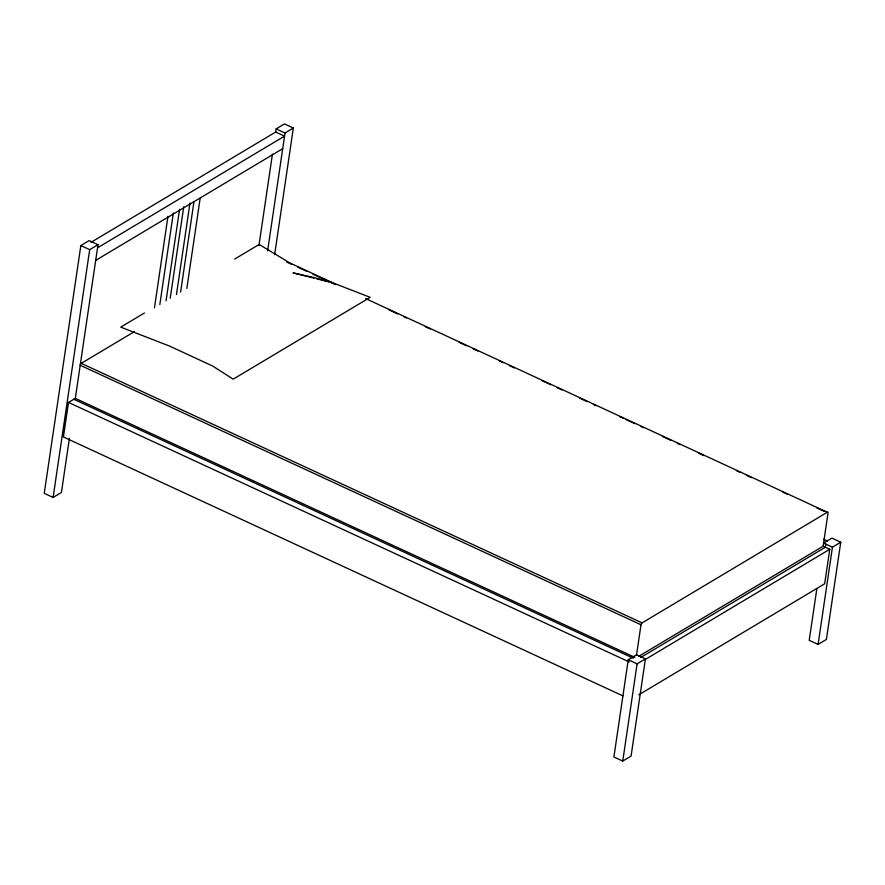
<?xml version="1.0" encoding="UTF-8"?>
<svg xmlns="http://www.w3.org/2000/svg" width="885" height="885" viewBox="0 0 885 885"><rect width="100%" height="100%" fill="white"/><g stroke="black" fill="none" stroke-linecap="round" stroke-linejoin="round"><path stroke-width="1.33" d="M622.952 695.898L63.41 436.947L68.51 402.443L75.313 398.383L98.003 244.691L89.153 240.598L80.845 245.554L44.25 493.343L53.1 497.447L61.419 492.48L69.417 438.296M53.1 497.447L89.695 249.659L98.003 244.691M154.444 307.869L167.973 216.316M159.831 304.517L173.349 212.964M166.059 300.789L179.589 209.247M170.219 298.311L183.737 206.758M176.458 294.583L189.976 203.041M180.606 292.105L193.926 201.924M186.846 288.388L200.165 198.196M258.929 245.61L272.436 154.134M91.055 242.313L275.7 132.031L276.164 128.889L284.483 123.933L293.333 128.026L274.638 254.648M267.624 250.82L285.025 132.993L293.333 128.026M628.261 659.734L613.902 756.974L622.752 761.067L631.071 756.111L645.419 658.871L636.569 654.778L628.261 659.734L637.111 663.839L645.419 658.871M636.569 654.778L641.005 624.766A1.571 0.708 -65.2 0 1 642.101 622.885L827.32 512.249A1.571 0.708 -65.2 0 1 828.017 513.068L823.116 546.222L638.472 656.493M622.752 761.067L637.111 663.839M816.877 588.492L809.222 640.309L818.083 644.402L826.391 639.446L840.75 542.217L831.9 538.113L823.581 543.08L832.442 547.184L840.75 542.217M825.793 544.109L825.34 547.24L640.685 657.522M823.116 546.222L829.765 549.286L824.665 583.79L638.837 694.78M818.083 644.402L832.442 547.184M97.538 247.833L284.561 136.124L275.7 132.031M95.691 260.378L282.702 148.68M144.41 312.991L120.736 327.129L169.389 346.013L212.732 366.069L233.186 379.167L370.207 297.338L333.014 282.923L289.672 262.856L259.161 244.459L234.746 259.039M641.005 624.766L80.203 365.24A1.571 0.708 -65.2 0 1 81.298 363.348L134.387 331.643M645.11 659.568L829.765 549.286M314.12 278.178L293.012 272.879L314.031 277.547L333.014 282.923M316.764 278.841L328.645 281.817M276.164 128.889L285.025 132.993M286.596 262.015L291.619 264.338M297.891 267.237L306.675 271.297M312.947 274.206L328.003 281.176M330.503 282.337L335.526 284.649M365.638 298.588L827.32 512.249M388.913 309.861L397.697 313.921M403.969 316.819L406.481 317.981M425.298 326.698L430.32 329.021M459.171 342.373L466.694 345.858M472.966 348.756L477.988 351.079M499.317 360.947L503.078 362.695M509.351 365.594L514.373 367.917M541.974 380.694L550.758 384.754M557.03 387.652L562.041 389.975M579.609 398.106L587.142 401.591M593.415 404.489L595.915 405.651M619.754 416.691L623.516 418.428M626.027 419.59L634.811 423.649M641.083 426.559L643.594 427.72M662.411 436.427L671.195 440.498M677.467 443.396L679.979 444.558M698.796 453.264L703.807 455.587M736.431 470.687L740.192 472.424M746.464 475.334L751.487 477.646M782.849 492.171L787.871 494.494M816.722 507.846L824.256 511.331M823.647 539.253L827.42 540.989M80.845 245.554L89.695 249.659M81.298 363.348L642.101 622.885M75.313 398.383L634.855 657.334M73.809 399.279L633.35 658.23M68.51 402.443L629.301 661.98"/></g></svg>
